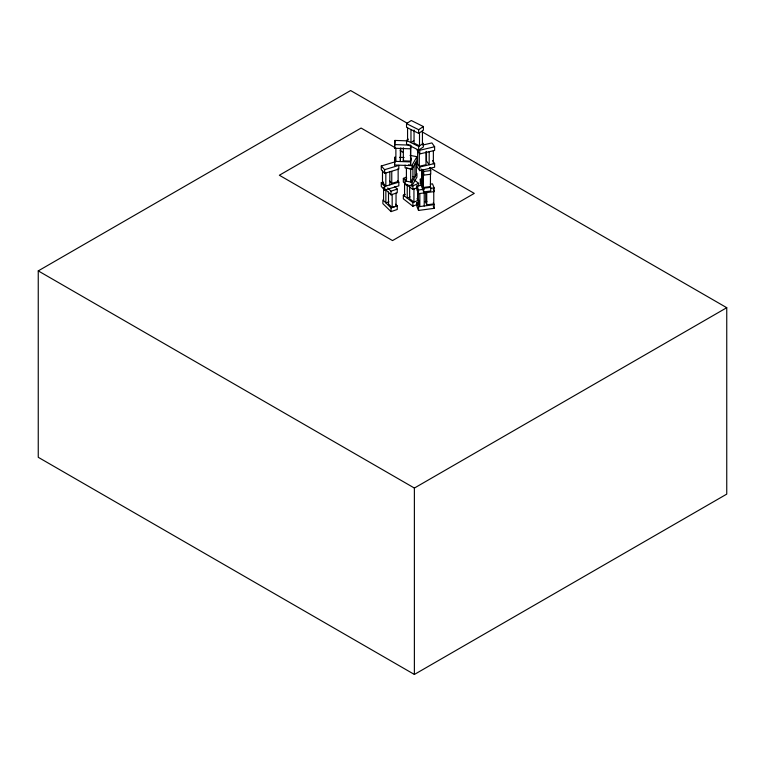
<?xml version="1.0" encoding="UTF-8"?>
<svg xmlns="http://www.w3.org/2000/svg" width="765" height="765" viewBox="0 0 765 765"><rect width="100%" height="100%" fill="white"/><g stroke="black" fill="none" stroke-linecap="round" stroke-linejoin="round"><path stroke-width="1.15" d="M394.53 165.011L394.97 157.179L394.53 165.011L410.518 165.584L410.815 145.446L410.518 148.821L394.53 148.257L394.97 140.425L406.397 140.827M394.53 148.257L394.97 140.425M410.815 158.518L410.537 161.119L403.346 160.86L403.528 159.13M410.518 165.584L410.958 157.753M405.087 165.097L405.087 167.86L411.943 169.161L411.943 165.479L416.935 156.691L410.088 155.391M411.943 185.914L411.943 182.233L416.935 173.445L416.935 177.126L411.943 185.914L405.087 184.614L405.087 180.942L406.76 178.006M411.943 169.161L416.935 160.373L416.935 156.691M406.54 123.643L411.254 120.497L423.37 126.55L423.37 130.222L418.656 133.368L406.54 127.325L406.54 123.643L418.656 129.696L423.37 126.55M418.656 150.131L418.656 146.45L423.37 143.304L423.37 146.985L418.656 150.131L406.54 144.078L406.54 140.406L408.424 139.144M413.798 140.722L410.968 142.615L410.968 129.534M421.917 131.714L726.75 307.702L726.75 494.114L414.381 674.453L38.25 457.298L38.25 270.887L350.619 90.547L407.449 123.356M38.25 270.887L414.381 488.051L726.75 307.702M417.709 187.444L412.89 189.5L403.346 182.08L403.346 178.398L406.244 177.155M411.149 184.48L412.89 185.828L418.675 183.351L418.675 186.105M418.675 203.786L412.89 206.263L403.346 198.833L403.346 195.152L405.278 194.329M410.136 196.911L407.248 198.154L407.248 185.073M403.346 195.152L412.89 202.582L418.675 200.105L418.675 202.868M387.769 187.989L391.03 191.173L397.236 189.051L397.236 192.732L391.03 194.845L385.321 189.28M388.964 201.817L385.856 202.878L385.856 189.797M388.496 192.025L388.496 203.911L392.168 207.497L396.041 206.177L396.041 193.096M391.03 207.927L397.236 205.814L397.236 209.495L391.03 211.609L382.882 203.643L382.882 199.961L391.03 207.927L391.03 211.609M381.286 165.995L384.632 169.687L398.823 165.393L398.823 169.075L384.632 173.359L381.286 169.677L381.286 165.995L395.486 161.711M397.484 180.683L398.823 182.156L398.823 185.828L384.632 190.122L381.286 186.431L381.286 182.749L383.475 182.089M389.662 181.095L391.757 183.399L398.144 181.477L398.144 168.396M381.286 182.749L384.632 186.44L398.823 182.156M422.768 145.054L431.9 142.912L434.616 146.765L434.616 150.447L419.775 153.918L417.059 150.064M434.616 146.765L419.775 150.246L419.775 153.918M419.775 166.999L434.616 163.519L434.616 167.2L419.775 170.681L417.059 166.827L417.059 163.146L419.775 166.999L419.775 170.681M430.274 184.155L432.502 183.858L434.128 187.913L434.128 191.594L418.522 193.669L416.896 189.615L416.896 185.943L422.471 185.197M416.896 185.943L418.522 189.997L424.097 189.251M430.781 188.362L434.128 187.913M433.315 202.639L434.128 204.666L434.128 208.348L418.522 210.432L416.896 206.378L416.896 202.696L419.124 202.4M424.699 201.654L426.927 201.358M425.723 192.799L425.723 202.314L426.736 204.848L433.765 203.911L433.765 190.839M416.896 202.696L418.522 206.751L434.128 204.666M422.93 169.438L423.686 171.446L430.733 170.566L430.733 174.248L423.686 175.128L421.419 169.103M420.291 179.173L423.686 188.209L430.733 187.32L430.733 191.001L423.686 191.891L420.291 182.845L420.291 179.173L422.634 178.876M394.53 144.575L410.518 145.149M399.54 157.341L404.111 157.504M394.53 161.329L410.518 161.903M408.52 164.829L411.943 165.479M412.66 176.581L414.946 177.021L414.946 163.94M405.087 180.942L411.943 182.233M406.54 140.406L418.656 146.45M395.046 147.655L361.099 128.051L279.359 175.242L392.531 240.583L474.271 193.392L430.026 167.851M400.191 150.629L403.279 152.407M414.343 179.966L418.675 183.351M403.346 178.398L405.947 180.425M416.944 198.757L418.675 200.105M394.788 186.67L397.236 189.051M395.601 204.217L397.236 205.814M432.579 160.631L434.616 163.519M433.315 189.567L434.128 191.594M433.315 206.321L434.128 208.348M429.605 167.554L430.733 170.566M422.768 182.089L421.62 179.039L421.62 170.719M433.363 150.734L433.363 163.815M430.446 173.483L430.446 186.564L423.399 187.444L423.399 174.363M429.184 151.719L429.184 164.791L426.478 160.937L426.478 151.422M426.736 192.962L426.736 204.848M426 151.623L426 164.705L419.325 166.273L419.325 153.191M424.221 192.914L424.221 205.986M423.686 171.446L423.686 175.128M423.686 188.209L423.686 191.891M422.443 130.786L422.443 143.868M422.443 171.829L422.443 184.901M419.832 193.497L419.832 206.579L418.216 202.524L418.216 191.824M419.497 132.756L419.497 145.838L414.047 143.112L414.047 130.031M418.656 129.696L418.656 133.368M418.522 189.997L418.522 193.669M418.522 206.751L418.522 210.432M417.623 150.782L417.623 163.863M417.556 189.835L417.556 200.535M416.351 161.472L416.351 174.544M414.381 488.051L414.381 674.453M413.942 189.012L413.942 202.084L409.648 198.747L409.648 186.851M412.928 166.12L412.928 178.006L410.681 181.965L410.681 168.883L406.406 168.071L406.406 181.152M412.89 185.828L412.89 189.5M412.89 202.582L412.89 206.263M410.518 146.067L410.537 161.119M407.563 127.832L407.563 140.913M404.561 182.988L404.561 196.06M403.346 147.779L403.346 160.86M400.822 147.874L400.372 161.539L400.372 148.458M395.878 148.305L395.878 161.377M392.168 194.425L392.168 207.497M391.757 171.513L391.757 183.399M391.03 191.173L391.03 194.845M389.825 171.79L389.825 184.872M385.828 173.005L385.828 186.077L382.49 182.395L382.49 170.499M384.632 169.687L384.632 173.359M384.632 186.44L384.632 190.122M383.571 187.559L383.571 200.64"/></g></svg>
